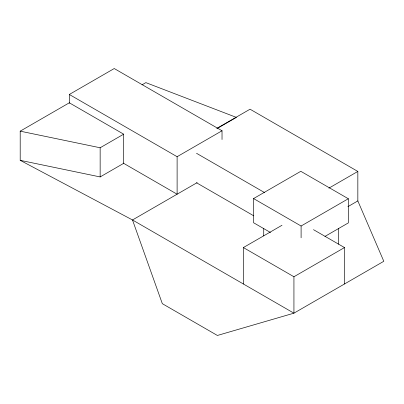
<?xml version="1.0" encoding="UTF-8"?>
<svg xmlns="http://www.w3.org/2000/svg" width="404" height="404" viewBox="0 0 404 404"><rect width="100%" height="100%" fill="white"/><g stroke="black" fill="none" stroke-linecap="round" stroke-linejoin="round"><path stroke-width="0.61" d="M69.321 103.217L69.321 94.47L114.236 68.539L222.028 130.77L222.028 139.521M20.2 131.164L69.321 102.803L123.675 134.184L123.675 163.347L100.147 176.937L20.2 160.327L20.2 131.164L100.147 147.768L123.675 134.184M142.077 84.82L145.864 82.633L236.396 117.397L217.453 128.336M216.751 128.427L250.046 109.206L357.838 171.437L357.838 200.914L383.8 261.287L293.935 313.171L217.387 335.461L162.322 303.672L132.492 219.963L20.2 160.327M69.321 94.47L177.114 156.702L222.028 130.77M197.137 182.638L132.492 219.963L293.935 313.171L293.935 276.755L243.38 247.566L243.38 283.982M270.508 232.517L253.571 222.74L253.571 198.571L300.798 171.306L348.329 198.743L348.329 222.912L324.988 236.391M328.912 188.138L357.838 171.437M243.38 247.566L281.977 225.281M253.571 198.571L301.101 226.013L348.329 198.743M347.889 206.656L357.838 200.914M293.935 276.755L344.496 247.566L344.496 283.982M196.531 153.303L264.58 192.592M313.509 229.679L344.496 247.566M196.531 182.78L253.778 215.832M123.22 163.085L177.114 194.203L177.114 156.702M338.315 228.543L338.315 244.167M301.101 226.013L301.101 237.784M263.731 228.366L263.731 235.865M100.147 147.768L100.147 176.937"/></g></svg>
